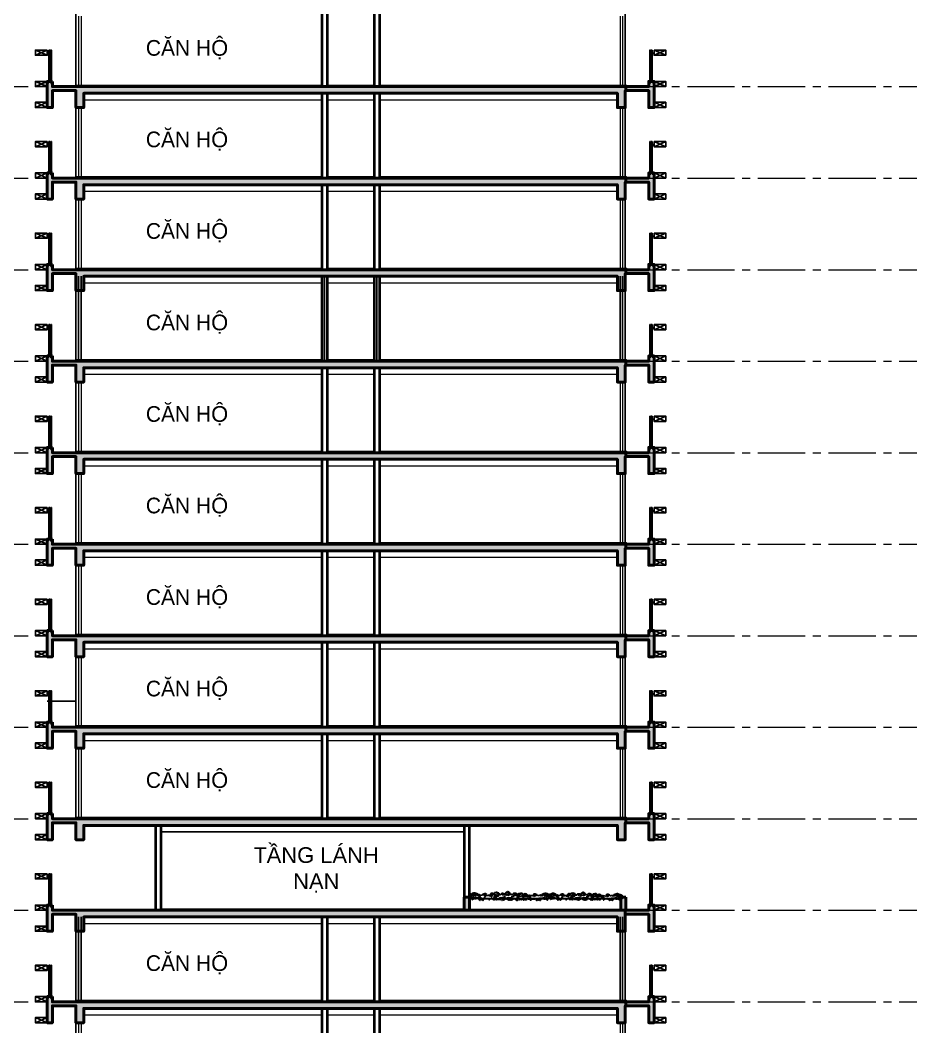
# Model space of a CAD drawing. Header units: millimetres. Extents: x 573003 to 1294762, y -9906 to 413061.
# Drawn here: x 656481 to 690765, y 81019 to 119519 of the extents above; entities that cross this region are included whole.
import ezdxf
from ezdxf.xclip import XClip

# ---------------------------------------------------------------- set-up
doc = ezdxf.new("R2010")
doc.units = ezdxf.units.MM
doc.header["$MEASUREMENT"] = 0
doc.linetypes.add('HIDDEN', pattern=[0.375, 0.25, -0.125])
doc.linetypes.add('IMPORT-CE', pattern=[135, 90, -15, 15, -15])
for name, color, linetype in [('A-ANNO-DIMS', 50, 'Continuous'), ('A-ANNO-ROOM', 50, 'Continuous'), ('A-ELEV-13FINE', 8, 'Continuous'), ('A-ELEV-15FINE', 1, 'Continuous'), ('A-ELEV-18LIGHT', 135, 'Continuous'), ('A-ELEV-40HEAVY', 90, 'Continuous'), ('A-ELEV-PATT 3', 251, 'Continuous'), ('A-GRID-01$0$A-ANNO-DIMS', 50, 'Continuous'), ('A-STRUCT-OTLN', 3, 'Continuous'), ('A-SYM-LVLS', 1, 'Continuous'), ('A-WALL-PATT', 251, 'Continuous'), ('HBA-DW-WIN', 1, 'Continuous')]:
    doc.layers.add(name, color=color, linetype=linetype)
for name, color, linetype, lineweight in [('KT-Net cat', 1, 'Continuous', 40), ('KT-Net cot', 2, 'Continuous', 50), ('KT-Net manh', 251, 'Continuous', 13), ('KT-Net thay', 7, 'Continuous', 25), ('KT-Net truc', 18, 'Continuous', 15)]:
    doc.layers.add(name, color=color, linetype=linetype, lineweight=lineweight)
doc.styles.add('HBA-Text', font='GOTHIC.TTF')

# ---------------------------------------------------------------- blocks, each defined once
blk = doc.blocks.new('1')
at = {"layer": 'A-GRID-01$0$A-ANNO-DIMS'}
for p, q in [((-85207, -52456), (-84757, -52256)), ((-85207, -52256), (-84757, -52456))]:
    blk.add_line(p, q, dxfattribs=at)
at = {"layer": 'A-GRID-01$0$A-ANNO-DIMS', "elevation": 0}
blk.add_lwpolyline([(-84757, -52256), (-85207, -52256), (-85207, -52456), (-84757, -52456)], close=True, dxfattribs=at)
blk = doc.blocks.new('Apart Typ Floor')
at = {"layer": 'A-WALL-PATT'}
h = blk.add_hatch(color=256, dxfattribs=at)
h.dxf.hatch_style = 1
h.paths.add_polyline_path([(-900, 200), (-1100, 200), (-1100, -800), (-900, -800), (-900, -150), (0, -150), (0, -800), (300, -800), (300, -250), (20700, -250), (20700, -800), (21000, -800), (21000, -150), (21900, -150), (21900, -800), (22100, -800), (22100, 200), (21900, 200), (21900, 0), (-900, 0)])
at = {"layer": 'A-ANNO-DIMS'}
for points in [[(-1032, 200), (-1032, 1400)], [(-982, 200), (-982, 1400)], [(21982, 200), (21982, 1400)], [(22032, 200), (22032, 1400)]]:
    blk.add_lwpolyline(points, dxfattribs=at)
for points in [[(-914, 200), (-1100, 200), (-1100, 188), (-914, 188)], [(21914, 200), (22100, 200), (22100, 188), (21914, 188)]]:
    blk.add_lwpolyline(points, close=True, dxfattribs=at)
at = {"layer": 'A-ELEV-13FINE'}
for points in [[(0, 50), (9400, 50)], [(100, 0), (100, 0)], [(9600, 50), (11400, 50)], [(11600, 50), (21050, 50), (21050, -150)]]:
    blk.add_lwpolyline(points, dxfattribs=at)
at = {"layer": 'A-ELEV-15FINE', "linetype": 'Continuous'}
for points in [[(-982, 1120), (-957, 1120)], [(-982, 1110), (-957, 1110)], [(21982, 1120), (21957, 1120)], [(21982, 1110), (21957, 1110)], [(-982, 365), (-957, 365)], [(-982, 355), (-957, 355)], [(21982, 365), (21957, 365)], [(21982, 355), (21957, 355)]]:
    blk.add_lwpolyline(points, dxfattribs=at)
at = {"layer": 'A-ELEV-15FINE', "linetype": 'Continuous', "elevation": 0}
for points in [[(-934, 1103), (-937, 1103), (-937, 1128), (-934, 1128)], [(21934, 1103), (21937, 1103), (21937, 1128), (21934, 1128)], [(-934, 373), (-937, 373), (-937, 348), (-934, 348)], [(21934, 373), (21937, 373), (21937, 348), (21934, 348)]]:
    blk.add_lwpolyline(points, close=True, dxfattribs=at)
at = {"layer": 'A-ELEV-15FINE'}
for points in [[(-1072, 205), (-1050, 205), (-1050, 200), (-1072, 200)], [(-942, 205), (-964, 205), (-964, 200), (-942, 200)], [(21942, 205), (21964, 205), (21964, 200), (21942, 200)], [(22072, 205), (22050, 205), (22050, 200), (22072, 200)]]:
    blk.add_lwpolyline(points, close=True, dxfattribs=at)
at = {"layer": 'A-ELEV-15FINE', "elevation": 0}
for points in [[(-1065, 205), (-1065, 208), (-1057, 208), (-1057, 205)], [(-949, 205), (-949, 208), (-958, 208), (-958, 205)], [(21949, 205), (21949, 208), (21958, 208), (21958, 205)], [(22065, 205), (22065, 208), (22057, 208), (22057, 205)]]:
    blk.add_lwpolyline(points, dxfattribs=at)
at = {"layer": 'A-ELEV-15FINE', "linetype": 'HIDDEN', "elevation": 0}
for points in [[(-1057, 200), (-1057, 123), (-1065, 123), (-1065, 200)], [(-958, 200), (-958, 123), (-949, 123), (-949, 200)], [(21958, 200), (21958, 123), (21949, 123), (21949, 200)], [(22057, 200), (22057, 123), (22065, 123), (22065, 200)]]:
    blk.add_lwpolyline(points, dxfattribs=at)
at = {"layer": 'A-ELEV-18LIGHT', "elevation": 0}
for points in [[(-937, 265), (-942, 260), (-952, 260), (-957, 265), (-957, 1395), (-952, 1400), (-942, 1400), (-937, 1395), (-937, 265)], [(21937, 265), (21942, 260), (21952, 260), (21957, 265), (21957, 1395), (21952, 1400), (21942, 1400), (21937, 1395), (21937, 265)]]:
    blk.add_lwpolyline(points, dxfattribs=at)
at = {"layer": 'A-ELEV-40HEAVY'}
for p, q in [((-1100, 200), (-1100, 0)), ((-900, 200), (-1100, 200)), ((-900, 0), (-900, 200)), ((21900, 0), (21900, 200)), ((21900, 200), (22100, 200)), ((22100, 200), (22100, 0)), ((-900, -150), (0, -150)), ((21900, -150), (21000, -150))]:
    blk.add_line(p, q, dxfattribs=at)
for points in [[(-1100, 0), (-1100, 0), (-1100, 0), (-1100, -800), (-900, -800), (-900, -150)], [(0, 0), (0, 0)], [(21000, 0), (21000, 0)], [(22100, 0), (22100, 0), (22100, 0), (22100, -800), (21900, -800), (21900, -150)], [(0, -150), (0, -800), (300, -800), (300, -250)], [(21000, -150), (21000, -800), (20700, -800), (20700, -250)]]:
    blk.add_lwpolyline(points, dxfattribs=at)
at = {"layer": 'A-ELEV-PATT 3', "linetype": 'Continuous'}
for p, q in [((-954, 261), (-954, 1399)), ((-947, 260), (-947, 1400)), ((-941, 261), (-941, 1399)), ((21941, 261), (21941, 1399)), ((21947, 260), (21947, 1400)), ((21954, 261), (21954, 1399))]:
    blk.add_line(p, q, dxfattribs=at)
at = {"layer": 'A-GRID-01$0$A-ANNO-DIMS'}
for p, q in [((-982, 1400), (-1032, 1400)), ((21982, 1400), (22032, 1400))]:
    blk.add_line(p, q, dxfattribs=at)
for points in [[(-1100, 1265), (-1100, 1285), (-1032, 1285), (-1032, 1265)], [(22100, 1265), (22100, 1285), (22032, 1285), (22032, 1265)]]:
    blk.add_lwpolyline(points, close=True, dxfattribs=at)
at = {"layer": 'A-STRUCT-OTLN'}
for p, q in [((-900, 0), (0, 0)), ((21900, 0), (21000, 0))]:
    blk.add_line(p, q, dxfattribs=at)
for points in [[(-1100, -150), (-1100, -150), (-1100, 0)], [(0, 0), (21000, 0), (21000, -150)], [(0, -150), (-900, -150)], [(20700, -250), (300, -250)]]:
    blk.add_lwpolyline(points, dxfattribs=at)
at = {"layer": 'HBA-DW-WIN', "ltscale": 5}
for points in [[(200, 50), (0, 50), (0, 0), (200, 0)], [(20800, 50), (21000, 50), (21000, 0), (20800, 0)]]:
    blk.add_lwpolyline(points, close=True, dxfattribs=at)
at = {"layer": 'KT-Net cat'}
for points in [[(9400, 3250), (9400, 0)], [(9600, 3250), (9600, 0)], [(11400, 3250), (11400, 0)], [(11600, 3250), (11600, 0)]]:
    blk.add_lwpolyline(points, dxfattribs=at)
at = {"layer": 'KT-Net cot'}
blk.add_lwpolyline([(-900, 200), (-1100, 200), (-1100, -800), (-900, -800), (-900, -150), (0, -150), (0, -800), (300, -800), (300, -250), (20700, -250), (20700, -800), (21000, -800), (21000, -150), (21900, -150), (21900, -800), (22100, -800), (22100, 200), (21900, 200), (21900, 0), (-900, 0)], close=True, dxfattribs=at)
at = {"layer": 'KT-Net manh'}
for p, q in [((200, 2700), (200, 0)), ((20800, 2700), (20800, 0))]:
    blk.add_line(p, q, dxfattribs=at)
at = {"layer": 'KT-Net manh', "ltscale": 1500}
for p, q in [((300, 3000), (9400, 3000)), ((9600, 3000), (11400, 3000)), ((11600, 3000), (20700, 3000))]:
    blk.add_line(p, q, dxfattribs=at)
at = {"layer": 'KT-Net manh'}
for points in [[(100, 2700), (100, 50)], [(20900, 2700), (20900, 50)]]:
    blk.add_lwpolyline(points, dxfattribs=at)
at = {"layer": 'KT-Net thay'}
blk.add_line((21000, 3250), (21000, 0), dxfattribs=at)
blk.add_lwpolyline([(0, 3250), (0, 0)], dxfattribs=at)
at = {"layer": 'A-GRID-01$0$A-ANNO-DIMS'}
for p in [(83657, 53656), (83657, 52456), (83657, 51656)]:
    blk.add_blockref('1', p, dxfattribs=at)
at = {"layer": 'A-GRID-01$0$A-ANNO-DIMS', "xscale": -1}
for p in [(-62657, 53656), (-62657, 52456), (-62657, 51656)]:
    blk.add_blockref('1', p, dxfattribs=at)
blk = doc.blocks.new('PLE-6')
for points in [[(-1874, 638), (-1908, 679), (-2017, 713), (-2120, 665), (-2086, 741), (-1970, 795), (-1845, 781), (-1956, 836), (-1997, 864), (-2045, 864), (-2127, 843), (-2086, 884), (-2017, 911), (-1935, 898), (-1867, 877), (-1799, 843), (-1758, 782), (-1758, 809), (-1789, 865), (-1829, 865), (-1804, 890), (-1753, 880), (-1708, 845), (-1753, 915), (-1819, 930), (-1869, 941), (-1910, 915), (-1950, 910), (-1975, 900), (-1935, 941), (-1873, 957), (-1838, 967), (-1782, 967), (-1706, 947), (-1693, 924), (-1617, 801), (-1662, 951)], [(-1874, 638), (-1939, 615), (-1950, 572), (-1880, 615), (-1837, 632), (-1799, 648), (-1761, 632), (-1734, 632), (-1701, 648), (-1647, 653), (-1636, 648), (-1582, 626), (-1550, 588), (-1501, 534), (-1544, 643), (-1577, 664), (-1566, 670), (-1496, 643), (-1474, 643), (-1436, 615), (-1431, 599), (-1425, 556), (-1420, 626), (-1458, 670), (-1436, 659), (-1387, 626), (-1376, 632), (-1349, 637), (-1333, 637), (-1306, 643), (-1284, 648), (-1279, 648), (-1290, 626), (-1322, 605), (-1333, 572), (-1333, 534), (-1306, 588), (-1279, 610), (-1230, 637), (-1214, 626), (-1192, 626), (-1160, 626), (-1138, 632), (-1095, 632), (-1079, 632), (-1041, 626), (-1008, 599), (-987, 572), (-970, 556), (-1003, 632), (-1030, 659), (-998, 648), (-987, 643), (-954, 637), (-911, 626), (-868, 632), (-797, 637), (-765, 653), (-721, 653), (-716, 653), (-743, 632), (-749, 588), (-749, 567), (-721, 615), (-705, 626), (-684, 637), (-657, 637), (-678, 615), (-684, 588), (-684, 572), (-673, 588), (-640, 610), (-624, 626), (-619, 632), (-597, 621), (-597, 605), (-592, 567), (-592, 561), (-575, 605), (-575, 626), (-586, 643), (-575, 637), (-554, 637), (-532, 632), (-505, 599), (-494, 583), (-472, 578), (-483, 610), (-510, 648), (-510, 659), (-500, 659), (-462, 648), (-440, 643), (-413, 626), (-391, 594), (-364, 567), (-364, 594), (-397, 626), (-413, 643), (-418, 659), (-364, 664), (-321, 653), (-299, 648), (-261, 643), (-261, 599), (-256, 578), (-256, 540), (-223, 610), (-207, 637), (-207, 648), (-169, 648), (-142, 648), (-104, 632), (-72, 626), (-50, 637), (9, 626), (36, 615), (85, 567), (101, 561), (53, 637), (85, 648), (134, 643), (155, 632), (182, 632), (188, 637), (231, 643), (188, 610), (166, 594), (166, 551), (177, 588), (220, 610), (280, 637), (323, 626), (361, 626), (404, 637), (426, 637), (442, 632), (480, 621), (513, 599), (556, 545), (545, 578), (534, 621), (518, 637), (502, 648), (572, 643), (626, 643), (659, 626), (697, 632), (751, 648), (767, 653), (783, 653), (816, 653), (816, 659)], [(-1366, 637), (-1415, 665), (-1448, 681), (-1486, 692), (-1507, 686), (-1540, 681), (-1562, 676), (-1589, 676), (-1627, 676), (-1660, 670), (-1709, 637), (-1698, 670), (-1687, 692), (-1665, 697), (-1687, 708), (-1720, 708), (-1747, 703), (-1763, 697), (-1796, 686), (-1818, 670), (-1834, 659), (-1845, 648), (-1829, 676), (-1823, 697), (-1845, 697), (-1872, 697), (-1905, 692), (-1921, 681)], [(-1662, 951), (-1571, 814), (-1561, 860), (-1536, 875), (-1531, 855), (-1546, 819), (-1496, 840), (-1465, 850), (-1445, 840), (-1420, 840), (-1390, 819), (-1374, 835), (-1374, 860), (-1334, 895), (-1238, 930), (-1188, 930), (-1127, 900), (-1172, 905), (-1223, 895), (-1268, 870), (-1283, 845), (-1283, 819), (-1243, 814), (-1203, 809), (-1178, 776), (-1177, 824), (-1208, 855), (-1218, 870), (-1157, 855), (-1132, 824), (-1081, 804), (-1061, 830), (-1046, 840), (-1016, 835), (-915, 855), (-890, 840), (-859, 814), (-844, 784), (-834, 729), (-869, 764), (-884, 789), (-930, 794), (-980, 794), (-1006, 794)], [(-939, 759), (-991, 733), (-978, 726), (-933, 726), (-926, 719), (-920, 713), (-939, 759)], [(-449, 787), (-498, 836), (-567, 858), (-668, 866), (-720, 842), (-660, 845), (-567, 827), (-527, 784), (-553, 782), (-578, 778), (-600, 771), (-626, 775), (-617, 798), (-597, 824), (-647, 804), (-669, 782), (-704, 782), (-742, 776), (-770, 765), (-784, 793), (-762, 867), (-715, 907), (-666, 913), (-600, 904), (-678, 936), (-742, 916), (-811, 862), (-853, 801)], [(493, 910), (458, 951), (422, 991), (331, 991), (316, 971), (347, 976), (372, 971), (392, 956), (397, 946), (412, 915), (427, 890), (438, 845), (402, 845), (357, 870), (342, 865), (301, 845), (271, 830), (236, 840), (246, 870), (271, 925), (281, 966), (296, 1001), (331, 1026), (367, 1016), (357, 1036), (316, 1057), (266, 1036), (236, 1016), (190, 966), (175, 905), (170, 875), (140, 880), (94, 900), (54, 875), (18, 895), (-22, 961), (-57, 966), (-113, 966), (-164, 956), (-179, 936), (-214, 890), (-184, 905), (-153, 920), (-118, 910), (-83, 890), (-52, 865), (-47, 850), (-103, 845), (-143, 830), (-269, 822), (-263, 903), (-321, 942), (-411, 966), (-477, 961), (-532, 920), (-542, 895), (-472, 920), (-416, 905), (-340, 880), (-340, 845), (-340, 819), (-350, 779), (-381, 794), (-411, 784), (-441, 769), (-449, 787)], [(2250, 638), (2316, 615), (2327, 572), (2256, 615), (2213, 632), (2175, 648), (2137, 632), (2110, 632), (2078, 648), (2023, 653), (2013, 648), (1958, 626), (1926, 588), (1877, 534), (1921, 643), (1953, 664), (1942, 670), (1872, 643), (1850, 643), (1812, 615), (1807, 599), (1802, 556), (1796, 626), (1834, 670), (1812, 659), (1764, 626), (1753, 632), (1726, 637), (1709, 637), (1682, 643), (1661, 648), (1655, 648), (1666, 626), (1699, 605), (1709, 572), (1709, 534), (1682, 588), (1655, 610), (1607, 637), (1590, 626), (1569, 626), (1536, 626), (1515, 632), (1471, 632), (1455, 632), (1417, 626), (1385, 599), (1363, 572), (1347, 556), (1379, 632), (1406, 659), (1374, 648), (1363, 643), (1331, 637), (1287, 626), (1244, 632), (1174, 637), (1141, 653), (1098, 653), (1092, 653), (1119, 632), (1125, 588), (1125, 567), (1098, 615), (1082, 626), (1060, 637), (1033, 637), (1055, 615), (1060, 588), (1060, 572), (1049, 588), (1017, 610), (1000, 626), (995, 632), (973, 621), (973, 605), (968, 567), (968, 561), (952, 605), (952, 626), (963, 643), (952, 637), (930, 637), (908, 632), (881, 599), (870, 583), (849, 578), (860, 610), (887, 648), (887, 659), (876, 659), (838, 648), (816, 643), (789, 626), (768, 594), (741, 567), (741, 594), (773, 626), (789, 643), (795, 659), (741, 664), (697, 653), (676, 648), (638, 643), (638, 599), (632, 578), (632, 540), (600, 610), (584, 637), (584, 648), (546, 648), (519, 648), (481, 632), (448, 626), (427, 637), (367, 626), (340, 615), (291, 567), (275, 561), (324, 637), (291, 648), (243, 643), (221, 632), (194, 632), (188, 637), (145, 643), (188, 610), (210, 594), (210, 551), (199, 588), (156, 610), (96, 637), (53, 626), (15, 626), (-28, 637), (-50, 637), (-66, 632), (-104, 621), (-136, 599), (-180, 545), (-169, 578), (-158, 621), (-142, 637), (-125, 648), (-196, 643), (-250, 643), (-282, 626), (-320, 632), (-374, 648), (-391, 653), (-407, 653), (-439, 653), (-439, 659)], [(30, 798), (-13, 798), (-45, 778), (-26, 772), (26, 765), (52, 759), (78, 746), (85, 746), (78, 791), (78, 791)], [(20, 622), (59, 661), (91, 680), (163, 700), (209, 693), (241, 687), (254, 674), (261, 661), (261, 687), (326, 687), (365, 680), (404, 680), (456, 700), (495, 674), (522, 661), (535, 654), (535, 687), (580, 719), (619, 713), (658, 700), (698, 687), (717, 661), (717, 674), (724, 700), (763, 700), (776, 661), (776, 661)], [(30, 798), (78, 791)], [(482, 785), (495, 778), (509, 759), (515, 739), (515, 733), (502, 746), (495, 752), (469, 759), (482, 785)], [(1226, 796), (1210, 819), (1180, 819), (1135, 850), (1150, 880), (1180, 905), (1210, 920), (1236, 915), (1271, 900), (1291, 885), (1261, 925), (1225, 956), (1180, 951), (1130, 930), (1099, 915), (1079, 890), (1069, 860), (1064, 845), (1054, 814), (1034, 814), (1034, 840), (1003, 860), (958, 860), (902, 845), (877, 814), (862, 784), (877, 799), (887, 814), (922, 814), (948, 804), (968, 794), (973, 789), (958, 784), (938, 789), (922, 784), (922, 784), (887, 784), (877, 779), (847, 774), (842, 789), (826, 804), (842, 850), (857, 900), (877, 930), (907, 946), (968, 971), (1003, 976), (1069, 956), (1054, 981), (948, 1011), (887, 991), (826, 971), (796, 930), (786, 890), (766, 850), (751, 865), (741, 880), (715, 870), (715, 855), (705, 870), (700, 905), (670, 930), (650, 946), (609, 946), (544, 941), (493, 915), (473, 885), (518, 895), (554, 910), (589, 905), (604, 890), (619, 875), (624, 860), (594, 860), (574, 855), (544, 855), (544, 855), (528, 875), (513, 890)], [(2039, 951), (1948, 814), (1938, 860), (1912, 875), (1907, 855), (1923, 819), (1872, 840), (1842, 850), (1821, 840), (1796, 840), (1766, 819), (1751, 835), (1751, 860), (1710, 895), (1614, 930), (1564, 930), (1503, 900), (1549, 905), (1599, 895), (1645, 870), (1660, 845), (1660, 819), (1619, 814), (1579, 809), (1554, 776), (1554, 824), (1584, 855), (1594, 870), (1534, 855), (1508, 824), (1458, 804), (1438, 830), (1422, 840), (1392, 835), (1291, 855), (1266, 840), (1236, 814), (1220, 784), (1210, 729), (1246, 764), (1261, 789), (1306, 794), (1357, 794), (1382, 794)], [(1605, 740), (1589, 735), (1585, 728), (1589, 724), (1605, 717), (1615, 714), (1623, 703), (1624, 698), (1624, 706), (1621, 721), (1617, 730), (1605, 740)], [(1742, 637), (1791, 665), (1824, 681), (1862, 692), (1884, 686), (1916, 681), (1938, 676), (1965, 676), (2003, 676), (2036, 670), (2085, 637), (2074, 670), (2063, 692), (2042, 697), (2063, 708), (2096, 708), (2123, 703), (2140, 697), (2172, 686), (2194, 670), (2210, 659), (2221, 648), (2205, 676), (2199, 697), (2221, 697), (2248, 697), (2281, 692), (2297, 681)], [(2250, 638), (2284, 679), (2394, 713), (2496, 665), (2462, 741), (2346, 795), (2221, 781), (2332, 836), (2373, 864), (2421, 864), (2503, 843), (2462, 884), (2394, 911), (2312, 898), (2243, 877), (2175, 843), (2134, 782), (2135, 809), (2165, 865), (2205, 865), (2180, 890), (2130, 880), (2084, 845), (2130, 915), (2195, 930), (2246, 941), (2286, 915), (2327, 910), (2352, 900), (2311, 941), (2249, 957), (2214, 967), (2159, 967), (2083, 947), (2069, 924), (1993, 801), (2039, 951)]]:
    blk.add_lwpolyline(points)
for points in [[(-560, 740), (-607, 720), (-586, 714), (-540, 714)], [(-237, 772), (-300, 760), (-329, 740), (-283, 729), (-217, 717), (-208, 737)], [(1035, 763), (997, 735), (964, 724), (1002, 719), (1062, 735), (1089, 730), (1100, 730), (1078, 741)], [(1906, 779), (1878, 768), (1857, 752), (1878, 757), (1895, 752), (1938, 763), (1960, 768), (1944, 773), (1922, 779)]]:
    blk.add_lwpolyline(points, close=True)
blk = doc.blocks.new('Levels')
at = {"layer": 'KT-Net truc', "linetype": 'IMPORT-CE', "ltscale": 20, "elevation": 0}
for points in [[(-7437.9, 102500), (6189, 102500)], [(-7437.9, 99000), (6189, 99000)], [(-7437.9, 95500), (6189, 95500)], [(-7437.9, 92000), (6189, 92000)], [(-7437.9, 88500), (6189, 88500)], [(-7437.9, 85000), (6189, 85000)], [(-7437.9, 81500), (6189, 81500)], [(-7437.9, 78000), (6189, 78000)], [(-7437.9, 74500), (6189, 74500)], [(-7437.9, 71000), (6189, 71000)], [(-7437.9, 67500), (6189, 67500)]]:
    blk.add_lwpolyline(points, dxfattribs=at)
blk = doc.blocks.new('A$C52FE36A4')
at = {"layer": 'A-ANNO-ROOM', "ltscale": 800, "extrusion": (2.65424e-07, 1.15182e-05, 1), "insert": (1743, 960, 4), "char_height": 600, "width": 6000, "attachment_point": 2, "text_direction": (1, 0, 0), "style": 'HBA-Text'}
blk.add_mtext('CĂN H{\\fArial|b0|i0|c0|p34;Ộ}', dxfattribs=at)

msp = doc.modelspace()

# ---------------------------------------------------------------- hatches: boundary and pattern name
at = {"layer": 'A-WALL-PATT', "extrusion": (2.65424e-07, 2.88346e-18, 1)}
h = msp.add_hatch(color=256, dxfattribs=at)
h.dxf.hatch_style = 1
h.paths.add_polyline_path([(679642.8, 85975.6), (679442.8, 85975.6), (679442.8, 85475.6), (679642.8, 85475.6)])
h.paths.add_polyline_path([(673663.1, 85975.6), (673463.1, 85975.6), (673463.1, 85475.6), (673663.1, 85475.6)])
at = {"layer": 'A-WALL-PATT'}
h = msp.add_hatch(color=256, dxfattribs=at)
h.dxf.hatch_style = 1
h.paths.add_polyline_path([(657715.5, 85675.6), (657515.5, 85675.6), (657515.5, 84675.6), (657715.5, 84675.6), (657715.5, 85325.6), (658615.5, 85325.6), (658615.5, 84675.6), (658915.5, 84675.6), (658915.5, 85225.6), (679315.5, 85225.6), (679315.5, 84675.6), (679615.5, 84675.6), (679615.5, 85325.6), (680515.5, 85325.6), (680515.5, 84675.6), (680715.5, 84675.6), (680715.5, 85675.6), (680515.5, 85675.6), (680515.5, 85475.6), (657715.5, 85475.6)])

# ---------------------------------------------------------------- linework, layer by layer
at = {"layer": 'A-ANNO-DIMS', "elevation": 0}
for points in [[(668115.5, 109725.6), (668115.5, 106475.6)], [(668215.5, 109725.6), (668215.5, 106475.6)], [(670015.5, 109725.6), (670015.5, 106475.6)], [(670115.5, 109725.6), (670115.5, 106475.6)], [(657583.3, 85675.6), (657583.3, 86875.6)], [(657633.3, 85675.6), (657633.3, 86875.6)], [(680597.8, 85675.6), (680597.8, 86875.6)], [(680647.8, 85675.6), (680647.8, 86875.6)], [(668215.5, 85225.6), (668215.5, 81975.6)], [(670015.5, 85225.6), (670015.5, 81975.6)]]:
    msp.add_lwpolyline(points, dxfattribs=at)
for points in [[(657701.1, 85675.6), (657515.5, 85675.6), (657515.5, 85663.6), (657701.1, 85663.6)], [(680530, 85675.6), (680715.5, 85675.6), (680715.5, 85663.6), (680530, 85663.6)]]:
    msp.add_lwpolyline(points, close=True, dxfattribs=at)
at = {"layer": 'A-ELEV-13FINE'}
for p, q in [((658815.5, 109725.6, 0), (658815.5, 106475.6, 0)), ((679415.5, 109725.6, 0), (679415.5, 106475.6, 0)), ((657515.5, 93475.6, 0), (658615.5, 93475.6, 0)), ((658815.5, 85225.6, 0), (658815.5, 81975.6, 0)), ((679415.5, 85225.6, 0), (679415.5, 81975.6, 0))]:
    msp.add_line(p, q, dxfattribs=at)
at = {"layer": 'A-ELEV-13FINE', "ltscale": 1500}
for p, q in [((661863.2, 88475.6, 0), (670215.5, 88475.6, 0)), ((670215.5, 88475.6, 0), (673463.2, 88475.6, -6.2))]:
    msp.add_line(p, q, dxfattribs=at)
at = {"layer": 'A-ELEV-13FINE', "extrusion": (2.65424e-07, 2.88341e-18, 1)}
msp.add_line((679442.8, 85925.6, -6.3), (673663.1, 85925.6, -6.2), dxfattribs=at)
at = {"layer": 'A-ELEV-13FINE', "elevation": 0}
for points in [[(658715.5, 109725.6), (658715.5, 106475.6)], [(679515.5, 109725.6), (679515.5, 106475.6)], [(661863.2, 85525.6), (673463.2, 85525.6)], [(658715.5, 85225.6), (658715.5, 81975.6)], [(679515.5, 85225.6), (679515.5, 81975.6)]]:
    msp.add_lwpolyline(points, dxfattribs=at)
at = {"layer": 'A-ELEV-15FINE', "linetype": 'Continuous', "elevation": 0}
for points in [[(657633.3, 86595.6), (657658.3, 86595.6)], [(657633.3, 86585.6), (657658.3, 86585.6)], [(680597.8, 86595.6), (680572.8, 86595.6)], [(680597.8, 86585.6), (680572.8, 86585.6)], [(657633.3, 85840.6), (657658.3, 85840.6)], [(657633.3, 85830.6), (657658.3, 85830.6)], [(680597.8, 85840.6), (680572.8, 85840.6)], [(680597.8, 85830.6), (680572.8, 85830.6)]]:
    msp.add_lwpolyline(points, dxfattribs=at)
for points in [[(657681.1, 86578.1), (657678.3, 86578.1), (657678.3, 86603.1), (657681.1, 86603.1)], [(680550, 86578.1), (680552.8, 86578.1), (680552.8, 86603.1), (680550, 86603.1)], [(657681.1, 85848.1), (657678.3, 85848.1), (657678.3, 85823.1), (657681.1, 85823.1)], [(680550, 85848.1), (680552.8, 85848.1), (680552.8, 85823.1), (680550, 85823.1)]]:
    msp.add_lwpolyline(points, close=True, dxfattribs=at)
at = {"layer": 'A-ELEV-15FINE', "elevation": 0}
for points in [[(657543.5, 85680.9), (657565.3, 85680.9), (657565.3, 85675.6), (657543.5, 85675.6)], [(657673.1, 85680.9), (657651.3, 85680.9), (657651.3, 85675.6), (657673.1, 85675.6)], [(680558, 85680.9), (680579.8, 85680.9), (680579.8, 85675.6), (680558, 85675.6)], [(680687.5, 85680.9), (680665.8, 85680.9), (680665.8, 85675.6), (680687.5, 85675.6)]]:
    msp.add_lwpolyline(points, close=True, dxfattribs=at)
for points in [[(657550.2, 85680.9), (657550.2, 85683.9), (657558.6, 85683.9), (657558.6, 85680.9)], [(657666.4, 85680.9), (657666.4, 85683.9), (657658, 85683.9), (657658, 85680.9)], [(680564.7, 85680.9), (680564.7, 85683.9), (680573, 85683.9), (680573, 85680.9)], [(680680.8, 85680.9), (680680.8, 85683.9), (680672.5, 85683.9), (680672.5, 85680.9)]]:
    msp.add_lwpolyline(points, dxfattribs=at)
at = {"layer": 'A-ELEV-15FINE', "linetype": 'HIDDEN', "elevation": 0}
for points in [[(657558.6, 85675.6), (657558.6, 85599), (657550.2, 85599), (657550.2, 85675.6)], [(657658, 85675.6), (657658, 85599), (657666.4, 85599), (657666.4, 85675.6)], [(680573, 85675.6), (680573, 85599), (680564.7, 85599), (680564.7, 85675.6)], [(680672.5, 85675.6), (680672.5, 85599), (680680.8, 85599), (680680.8, 85675.6)]]:
    msp.add_lwpolyline(points, dxfattribs=at)
at = {"layer": 'A-ELEV-18LIGHT', "elevation": 0}
for points in [[(657678.3, 85740.6), (657673.3, 85735.6), (657663.3, 85735.6), (657658.3, 85740.6), (657658.3, 86870.6), (657663.3, 86875.6), (657673.3, 86875.6), (657678.3, 86870.6), (657678.3, 85740.6)], [(680552.8, 85740.6), (680557.8, 85735.6), (680567.8, 85735.6), (680572.8, 85740.6), (680572.8, 86870.6), (680567.8, 86875.6), (680557.8, 86875.6), (680552.8, 86870.6), (680552.8, 85740.6)]]:
    msp.add_lwpolyline(points, dxfattribs=at)
at = {"layer": 'A-ELEV-40HEAVY'}
for p, q in [((657515.5, 85675.6, 0), (657515.5, 85475.6, 0)), ((657715.5, 85675.6, 0), (657515.5, 85675.6, 0)), ((657715.5, 85475.6, 0), (657715.5, 85675.6, 0)), ((679642.8, 85475.6, -5.8), (679642.8, 85675.6, -5.8)), ((680515.5, 85675.6, 0), (680715.5, 85675.6, 0)), ((680715.5, 85675.6, 0), (680715.5, 85475.6, 0)), ((657715.5, 85325.6, 0), (658615.5, 85325.6, 0)), ((680515.5, 85325.6, 0), (679615.5, 85325.6, 0))]:
    msp.add_line(p, q, dxfattribs=at)
at = {"layer": 'A-ELEV-40HEAVY', "elevation": 0}
for points in [[(657515.5, 85475.6), (657515.5, 85475.6), (657515.5, 85475.6), (657515.5, 84675.6), (657715.5, 84675.6), (657715.5, 85325.6)], [(680715.5, 85475.6), (680715.5, 85475.6), (680715.5, 85475.6), (680715.5, 84675.6), (680515.5, 84675.6), (680515.5, 85325.6)], [(658615.5, 85325.6), (658615.5, 84675.6), (658915.5, 84675.6), (658915.5, 85225.6)], [(679615.5, 85325.6), (679615.5, 84675.6), (679315.5, 84675.6), (679315.5, 85225.6)]]:
    msp.add_lwpolyline(points, dxfattribs=at)
at = {"layer": 'A-ELEV-PATT 3', "linetype": 'Continuous'}
for p, q in [((657661.9, 85737, 0), (657661.9, 86874.3, 0)), ((657668.3, 85735.6, 0), (657668.3, 86875.6, 0)), ((657674.6, 85737, 0), (657674.6, 86874.3, 0)), ((680556.4, 85737, 0), (680556.4, 86874.3, 0)), ((680562.8, 85735.6, 0), (680562.8, 86875.6, 0)), ((680569.1, 85737, 0), (680569.1, 86874.3, 0))]:
    msp.add_line(p, q, dxfattribs=at)
at = {"layer": 'A-GRID-01$0$A-ANNO-DIMS'}
for p, q in [((657633.3, 86875.6, 0), (657583.3, 86875.6, 0)), ((680597.8, 86875.6, 0), (680647.8, 86875.6, 0))]:
    msp.add_line(p, q, dxfattribs=at)
at = {"layer": 'A-GRID-01$0$A-ANNO-DIMS', "elevation": 0}
for points in [[(657515.5, 86740.6), (657515.5, 86760.6), (657583.3, 86760.6), (657583.3, 86740.6)], [(680715.5, 86740.6), (680715.5, 86760.6), (680647.8, 86760.6), (680647.8, 86740.6)]]:
    msp.add_lwpolyline(points, close=True, dxfattribs=at)
at = {"layer": 'A-SYM-LVLS'}
for p, q in [((679615.5, 109725.6, 0), (679615.5, 106475.6, 0)), ((679615.5, 85225.6, 0), (679615.5, 81975.6, 0))]:
    msp.add_line(p, q, dxfattribs=at)
at = {"layer": 'A-SYM-LVLS', "elevation": 0}
for points in [[(658615.5, 109725.6), (658615.5, 106475.6)], [(658615.5, 85225.6), (658615.5, 81975.6)]]:
    msp.add_lwpolyline(points, dxfattribs=at)
at = {"layer": 'KT-Net cat'}
for points, elevation in [([(661663.1, 88725.6), (661863.2, 88725.6), (661863.2, 85475.6), (661663.1, 85475.6)], 0), ([(673663.1, 88725.6), (673463.2, 88725.6), (673463.2, 85475.6), (673663.1, 85475.6)], -6.2)]:
    msp.add_lwpolyline(points, close=True, dxfattribs=dict(at, elevation=elevation))
at = {"layer": 'KT-Net cot'}
for p, q in [((657715.5, 85475.6, 0), (658615.5, 85475.6, 0)), ((679642.8, 85475.6, -5.8), (679615.5, 85475.6, 0))]:
    msp.add_line(p, q, dxfattribs=at)
at = {"layer": 'KT-Net cot', "extrusion": (2.65424e-07, 2.88341e-18, 1)}
for points, elevation in [([(673663.1, 85975.6), (673463.1, 85975.6), (673463.1, 85475.6), (673663.1, 85475.6)], -0.4), ([(679642.8, 85975.6), (679442.8, 85975.6), (679442.8, 85475.6), (679642.8, 85475.6)], 0.2)]:
    msp.add_lwpolyline(points, close=True, dxfattribs=dict(at, elevation=elevation))
at = {"layer": 'KT-Net cot', "elevation": 0}
msp.add_lwpolyline([(657715.5, 85675.6), (657515.5, 85675.6), (657515.5, 84675.6), (657715.5, 84675.6), (657715.5, 85325.6), (658615.5, 85325.6), (658615.5, 84675.6), (658915.5, 84675.6), (658915.5, 85225.6), (679315.5, 85225.6), (679315.5, 84675.6), (679615.5, 84675.6), (679615.5, 85325.6), (680515.5, 85325.6), (680515.5, 84675.6), (680715.5, 84675.6), (680715.5, 85675.6), (680515.5, 85675.6), (680515.5, 85475.6), (657715.5, 85475.6)], close=True, dxfattribs=at)
for points in [[(657515.5, 85325.6), (657515.5, 85325.6), (657515.5, 85475.6)], [(658615.5, 85475.6), (679615.5, 85475.6), (679615.5, 85325.6)], [(658615.6, 85325.6), (657715.5, 85325.6)], [(679315.5, 85225.6), (658915.5, 85225.6)]]:
    msp.add_lwpolyline(points, dxfattribs=at)
at = {"layer": 'KT-Net truc', "linetype": 'IMPORT-CE', "ltscale": 20}
for p, q in [((573990.5, 116975.6, 0), (690764.9, 116975.6, 0)), ((573990.5, 113475.6, 0), (690764.9, 113475.6, 0)), ((573990.5, 109975.6, 0), (690764.9, 109975.6, 0)), ((573990.5, 106475.6, 0), (690764.9, 106475.6, 0)), ((573990.5, 102975.6, 0), (690764.9, 102975.6, 0)), ((573990.5, 99475.6, 0), (690764.9, 99475.6, 0)), ((573990.5, 95975.6, 0), (690764.9, 95975.6, 0)), ((573990.5, 92475.6, 0), (690764.9, 92475.6, 0)), ((573990.5, 88975.6, 0), (690764.9, 88975.6, 0)), ((573990.5, 85475.6, 0), (690764.9, 85475.6, 0)), ((573990.5, 81975.6, 0), (690764.9, 81975.6, 0))]:
    msp.add_line(p, q, dxfattribs=at)

# ---------------------------------------------------------------- block references
at = {"layer": 'A-ANNO-ROOM'}
for p in [(661118.5, 117797.4), (661118.5, 114297.4), (661118.5, 110797.4), (661118.5, 107297.4), (661118.5, 103797.4), (661118.5, 100297.4), (661118.5, 96797.4), (661118.5, 93297.4), (661118.5, 89797.4), (661118.5, 82797.4)]:
    msp.add_blockref('A$C52FE36A4', p, dxfattribs=at)
at = {"layer": 'A-ELEV-PATT 3', "extrusion": (2.65424e-07, 2.88341e-18, 1), "rotation": 359.695413660519}
for p, xscale, yscale, zscale in [((675331.6, 85482.9, 0.4), -0.6776000000000025, 0.6776000000000031, 0.6776000000000026), ((678193.1, 85523.8, 0.4), -0.6160000000000018, 0.6160000000000028, 0.6160000000000018)]:
    msp.add_blockref('PLE-6', p, dxfattribs=dict(at, xscale=xscale, yscale=yscale, zscale=zscale))
at = {"layer": 'A-GRID-01$0$A-ANNO-DIMS'}
for p in [(742272.3, 139131.7, 0), (742272.3, 137931.7, 0), (742272.3, 137131.7, 0)]:
    msp.add_blockref('1', p, dxfattribs=at)
at = {"layer": 'A-GRID-01$0$A-ANNO-DIMS', "xscale": -1}
for p in [(595958.7, 139131.7, 0), (595958.7, 137931.7, 0), (595958.7, 137131.7, 0)]:
    msp.add_blockref('1', p, dxfattribs=at)
at = {"layer": 'A-WALL-PATT'}
ref = msp.add_blockref('Levels', (653502.6, 14475.6, 0), dxfattribs=at)
XClip(ref).set_block_clipping_path([(-19282.2316047037, -19213.4142947759), (-1742.8393161013, 140216.6709211473)])
at = {"layer": 'KT-Net cot'}
for p in [(658615.5, 116975.6, 0), (658615.5, 113475.6, 0), (658615.5, 109975.6, 0), (658615.5, 106475.6, 0), (658615.5, 102975.6, 0), (658615.5, 99475.6, 0), (658615.5, 95975.6, 0), (658615.5, 92475.6, 0), (658615.5, 88975.6, 0), (658615.5, 81975.6, 0), (658615.5, 78475.6, 0)]:
    msp.add_blockref('Apart Typ Floor', p, dxfattribs=at)

# ---------------------------------------------------------------- texts
at = {"layer": 'A-ANNO-ROOM', "ltscale": 800, "insert": (667803.6, 87888.7, 0), "char_height": 600, "width": 6000, "attachment_point": 2, "style": 'HBA-Text'}
msp.add_mtext('T{\\fArial|b0|i0|c0|p34;ẦNG LÁNH NẠN}', dxfattribs=at)

doc.saveas('drawing.dxf')
